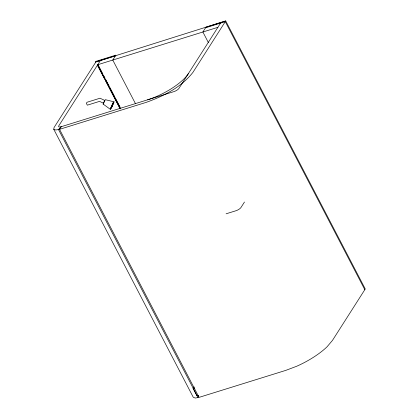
<?xml version="1.0" encoding="UTF-8"?>
<svg xmlns="http://www.w3.org/2000/svg" width="419" height="419" viewBox="0 0 419 419"><rect width="100%" height="100%" fill="white"/><g stroke="black" fill="none" stroke-linecap="round" stroke-linejoin="round"><path stroke-width="0.63" d="M198.8 396.751L198.019 397.558L195.259 398.05L193.274 397.28L53.742 129.246L54.067 127.512L95.904 61.923L225.726 20.95L365.258 288.984L332.456 340.417L327.098 346.749A41.078 13.24 -27.5 0 1 296.772 366.222L285.805 370.375L199.077 397.369L59.55 129.335L61.226 126.706L173.864 91.641A4.431 1.43 -27.5 0 0 178.965 88.367L220.583 23.113M103.126 104.069L105.284 99.675L114.057 101.833L112.198 106.484L110.37 109.349L103.126 104.069L103.435 103.797M110.37 109.349L112.234 104.692L114.057 101.833M113.245 102.231L110.684 108.71L112.198 106.332L113.748 102.466L112.229 104.844M110.888 107.589L111.7 106.096M115.455 55.837L95.742 61.975L96.192 61.268M100.434 60.514L58.817 125.768A4.431 1.43 -27.5 0 0 61.226 126.706L58.487 129.523L55.732 130.016L53.742 129.246M244.46 202.037L240.977 207.494A4.431 1.43 -27.5 0 1 235.881 210.767L226.098 213.81M198.611 395.405L197.003 395.908L193.128 388.46L194.133 386.884M95.742 61.975L96.349 61.221L115.906 55.135L112.769 60.048L135.442 103.598M205.567 27.79L225.281 21.652L364.808 289.686M217.901 27.324L97.753 64.725L120.41 108.249M59.55 129.335L146.273 102.341C163.709 96.092 181.28 87.22 192.923 72.377L225.726 20.95L206.017 27.088L202.88 31.996L208.322 42.45M193.128 388.46L194.735 387.963M98.004 64.751L102.838 74.032M103.441 75.195L104.949 78.096M105.557 79.254L109.176 86.22M109.783 87.377L114.612 96.663M115.22 97.821L120.049 107.102M97.412 64.825L120.368 108.919M97.554 65.453L104.802 79.38M105.41 80.537L119.902 108.385M58.487 129.523L198.019 397.558M188.361 73.634A35.468 11.428 -27.5 0 1 147.582 99.822M104.211 101.545L103.524 103.252L99.528 101.372L87.325 105.174L86.356 103.31L87.032 102.257L100.031 98.208L104.881 100.492L104.211 101.545"/></g></svg>
